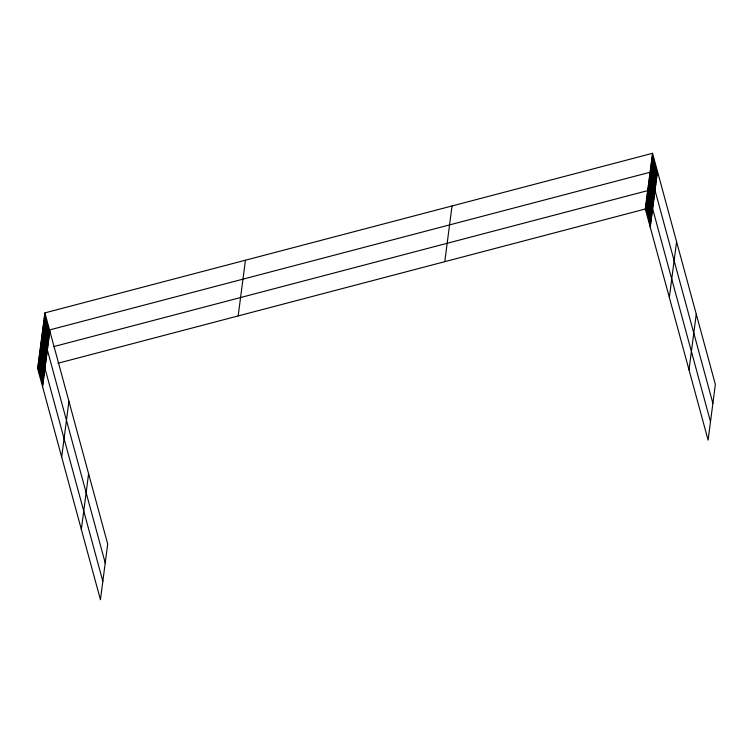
<?xml version="1.0" encoding="UTF-8"?>
<svg xmlns="http://www.w3.org/2000/svg" width="753" height="753" viewBox="0 0 753 753"><rect width="100%" height="100%" fill="white"/><g stroke="black" fill="none" stroke-linecap="round" stroke-linejoin="round"><path stroke-width="1.13" d="M44.898 312.881L107.688 543.995L100.441 599.708L37.65 368.594L44.898 312.881L652.559 153.292L715.35 384.406L708.102 440.119L645.312 209.005L652.559 153.292M42.592 386.76L49.839 331.047M61.68 457.033L68.928 401.321M81.352 529.434L88.6 473.722M238.174 315.931L245.431 260.218M444.778 261.668L452.026 205.955M650.244 227.18L657.491 171.468M669.342 297.454L676.589 241.741M689.004 369.855L696.261 314.142M47.552 348.234L40.041 350.201L102.832 581.316M53.981 346.54L647.702 190.622L710.493 421.736M37.65 368.594L45.152 366.617M58.028 363.238L645.312 209.005M652.314 155.193L657.247 173.359M652.06 157.085L657.002 175.261M651.816 158.977L656.757 177.153M651.571 160.869L656.512 179.045M651.326 162.77L656.258 180.936M651.081 164.662L656.014 182.838M650.837 166.554L655.769 184.73M650.583 168.446L655.524 186.622M650.338 170.347L655.279 188.514M712.884 403.354L650.093 172.239L42.432 331.819L105.222 562.933M649.858 174.075L654.79 192.25M649.613 175.92L654.555 194.086M649.378 177.755L654.31 195.931M649.133 179.591L654.075 197.766M648.898 181.435L653.83 199.601M648.653 183.271L653.595 201.446M648.418 185.106L653.359 203.282M648.182 186.951L653.115 205.117M647.938 188.787L652.879 206.962M647.458 192.467L652.399 210.633M647.222 194.302L652.164 212.468M646.987 196.138L651.919 214.313M646.742 197.983L651.684 216.149M646.507 199.818L651.439 217.984M646.262 201.653L651.204 219.829M646.027 203.489L650.959 221.664M645.782 205.334L650.724 223.5M645.547 207.169L650.488 225.345M44.653 314.773L49.594 332.939M44.408 316.665L49.34 334.84M44.163 318.557L49.096 336.732M43.909 320.458L48.851 338.624M43.665 322.35L48.606 340.516M43.42 324.242L48.361 342.417M43.175 326.134L48.107 344.309M42.93 328.035L47.863 346.201M42.686 329.927L47.618 348.093M42.196 333.654L47.128 351.83M41.952 335.499L46.893 353.665M41.716 337.335L46.658 355.51M41.481 339.17L46.413 357.346M41.236 341.015L46.178 359.181M41.001 342.85L45.933 361.026M40.756 344.686L45.698 362.861M40.521 346.531L45.462 364.697M40.285 348.366L45.218 366.542M39.805 352.046L44.738 370.212M39.561 353.882L44.502 372.057M39.325 355.717L44.258 373.893M39.081 357.562L44.022 375.728M38.845 359.397L43.787 377.573M38.61 361.233L43.542 379.408M38.365 363.078L43.307 381.244M38.13 364.913L43.062 383.089M37.885 366.749L42.827 384.924"/></g></svg>
